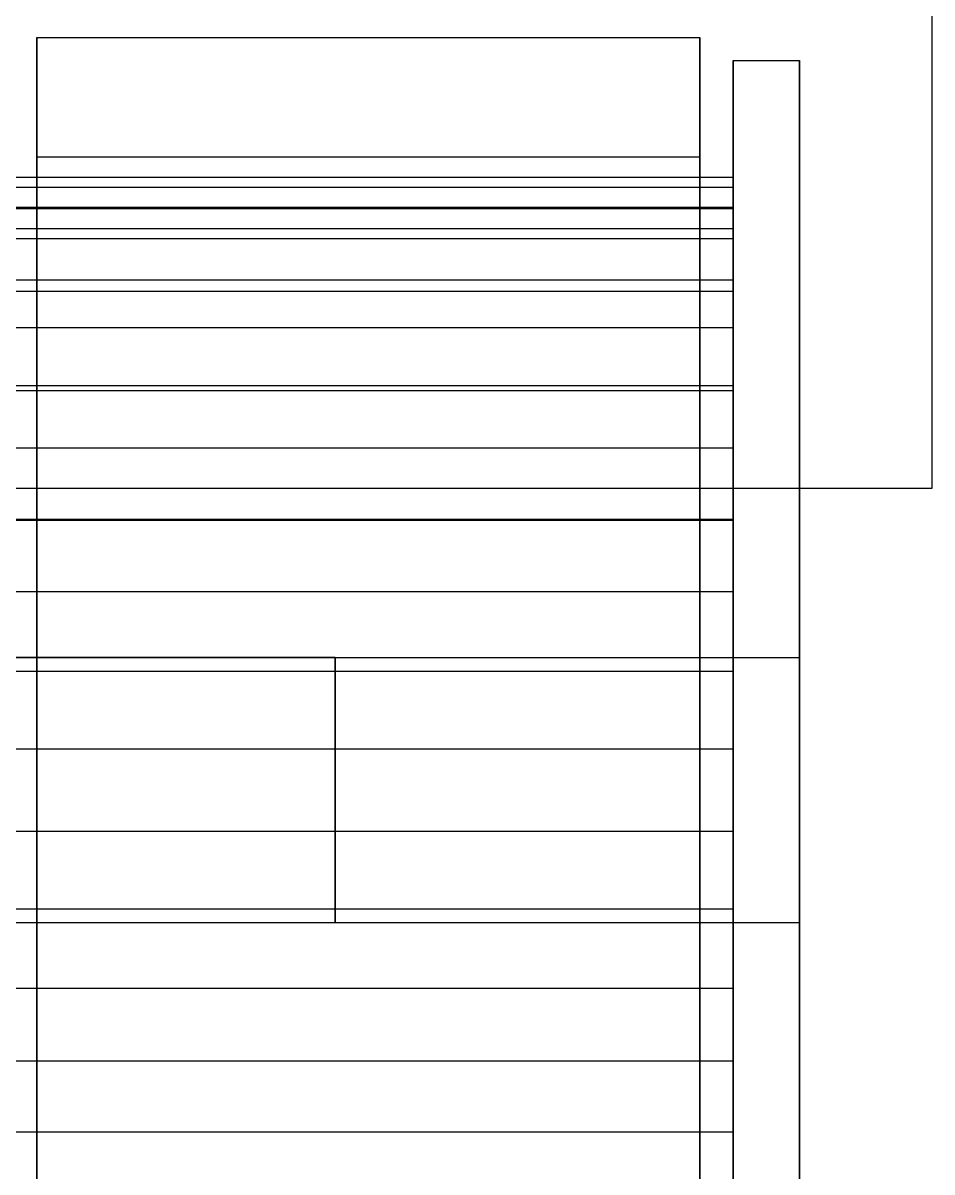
# Model space of a CAD drawing. Header units: millimetres. Extents: x -201 to 3037, y -406 to 3230.
# Drawn here: x 139.58 to 167, y 954.38 to 989.04 of the extents above; entities that cross this region are included whole.
import ezdxf

# ---------------------------------------------------------------- set-up
doc = ezdxf.new("R2010")
doc.units = ezdxf.units.MM
doc.layers.add('HIDDEN', color=8, linetype='Continuous')
doc.layers.add('VISIBLE', color=7, linetype='Continuous')

msp = doc.modelspace()

# ---------------------------------------------------------------- linework, layer by layer
at = {"layer": 'HIDDEN'}
for points in [[(167, 975), (167, 995)], [(140, 988.6), (160, 988.6)], [(140, 988.6), (140, 988.031), (140, 986.352), (140, 983.648), (140, 980.053), (140, 975.749), (140, 970.951), (140, 965.9), (140, 960.849), (140, 956.051), (140, 951.747), (140, 948.152), (140, 945.448), (140, 943.769), (140, 943.2)], [(160, 988.6), (160, 988.031), (160, 986.352), (160, 983.648), (160, 980.053), (160, 975.749), (160, 970.951), (160, 965.9), (160, 960.849), (160, 956.051), (160, 951.747), (160, 948.152), (160, 945.448), (160, 943.769), (160, 943.2)], [(161, 943.9), (161, 944.452), (161, 946.079), (161, 948.7), (161, 952.183), (161, 956.355), (161, 961.005), (161, 965.9), (161, 970.795), (161, 975.445), (161, 979.617), (161, 983.1), (161, 985.721), (161, 987.348), (161, 987.9)], [(161, 943.9), (161, 944.452), (161, 946.079), (161, 948.7), (161, 952.183), (161, 956.355), (161, 961.005), (161, 965.9), (161, 970.795), (161, 975.445), (161, 979.617), (161, 983.1), (161, 985.721), (161, 987.348), (161, 987.9)], [(161, 987.9), (161, 987.348), (161, 985.721), (161, 983.1), (161, 979.617), (161, 975.445), (161, 970.795), (161, 965.9), (161, 961.005), (161, 956.355), (161, 952.183), (161, 948.7), (161, 946.079), (161, 944.452), (161, 943.9)], [(163, 943.9), (163, 944.452), (163, 946.079), (163, 948.7), (163, 952.183), (163, 956.355), (163, 961.005), (163, 965.9), (163, 970.795), (163, 975.445), (163, 979.617), (163, 983.1), (163, 985.721), (163, 987.348), (163, 987.9)], [(163, 943.9), (163, 944.452), (163, 946.079), (163, 948.7), (163, 952.183), (163, 956.355), (163, 961.005), (163, 965.9), (163, 970.795), (163, 975.445), (163, 979.617), (163, 983.1), (163, 985.721), (163, 987.348), (163, 987.9)], [(163, 987.9), (163, 987.348), (163, 985.721), (163, 983.1), (163, 979.617), (163, 975.445), (163, 970.795), (163, 965.9), (163, 961.005), (163, 956.355), (163, 952.183), (163, 948.7), (163, 946.079), (163, 944.452), (163, 943.9)], [(140, 985), (140, 984.521), (140, 983.109), (140, 980.833), (140, 977.809), (140, 974.187), (140, 970.15), (140, 965.9), (140, 961.65), (140, 957.613), (140, 953.991), (140, 950.967), (140, 948.691), (140, 947.279), (140, 946.8)], [(140, 946.8), (140, 947.279), (140, 948.691), (140, 950.967), (140, 953.991), (140, 957.613), (140, 961.65), (140, 965.9), (140, 970.15), (140, 974.187), (140, 977.809), (140, 980.833), (140, 983.109), (140, 984.521), (140, 985)], [(140, 985), (160, 985)], [(140, 985), (160, 985)], [(160, 985), (160, 984.521), (160, 983.109), (160, 980.833), (160, 977.809), (160, 974.187), (160, 970.15), (160, 965.9), (160, 961.65), (160, 957.613), (160, 953.991), (160, 950.967), (160, 948.691), (160, 947.279), (160, 946.8)], [(160, 946.8), (160, 947.279), (160, 948.691), (160, 950.967), (160, 953.991), (160, 957.613), (160, 961.65), (160, 965.9), (160, 970.15), (160, 974.187), (160, 977.809), (160, 980.833), (160, 983.109), (160, 984.521), (160, 985)], [(139, 984.387), (161, 984.387)], [(139, 984.387), (161, 984.387)], [(139, 984.387), (161, 984.387)], [(140, 984.387), (160, 984.387)], [(161, 984.078), (161, 984.11), (161, 984.14), (161, 984.169), (161, 984.197), (161, 984.223), (161, 984.247), (161, 984.27), (161, 984.291), (161, 984.311), (161, 984.329), (161, 984.346), (161, 984.361), (161, 984.375), (161, 984.387)], [(161, 984.387), (161, 984.375), (161, 984.361), (161, 984.346), (161, 984.329), (161, 984.311), (161, 984.291), (161, 984.27), (161, 984.247), (161, 984.223), (161, 984.197), (161, 984.169), (161, 984.14), (161, 984.11), (161, 984.078)], [(161, 983.479), (161, 983.484), (161, 983.5), (161, 983.526), (161, 983.563), (161, 983.609), (161, 983.665), (161, 983.73), (161, 983.804), (161, 983.885), (161, 983.974), (161, 984.069), (161, 984.171), (161, 984.277), (161, 984.387)], [(161, 984.387), (161, 984.277), (161, 984.171), (161, 984.069), (161, 983.974), (161, 983.885), (161, 983.804), (161, 983.73), (161, 983.665), (161, 983.609), (161, 983.563), (161, 983.526), (161, 983.5), (161, 983.484), (161, 983.479)], [(161, 984.078), (161, 984.11), (161, 984.14), (161, 984.169), (161, 984.197), (161, 984.223), (161, 984.247), (161, 984.27), (161, 984.291), (161, 984.311), (161, 984.329), (161, 984.346), (161, 984.361), (161, 984.375), (161, 984.387)], [(161, 984.387), (161, 984.375), (161, 984.361), (161, 984.346), (161, 984.329), (161, 984.311), (161, 984.291), (161, 984.27), (161, 984.247), (161, 984.223), (161, 984.197), (161, 984.169), (161, 984.14), (161, 984.11), (161, 984.078)], [(161, 983.479), (161, 983.484), (161, 983.5), (161, 983.526), (161, 983.563), (161, 983.609), (161, 983.665), (161, 983.73), (161, 983.804), (161, 983.885), (161, 983.974), (161, 984.069), (161, 984.171), (161, 984.277), (161, 984.387)], [(161, 984.387), (161, 984.277), (161, 984.171), (161, 984.069), (161, 983.974), (161, 983.885), (161, 983.804), (161, 983.73), (161, 983.665), (161, 983.609), (161, 983.563), (161, 983.526), (161, 983.5), (161, 983.484), (161, 983.479)], [(139, 984.078), (161, 984.078)], [(139, 984.078), (161, 984.078)], [(139, 984.078), (161, 984.078)], [(140, 984.078), (160, 984.078)], [(161, 984.078), (161, 983.937), (161, 983.798), (161, 983.664), (161, 983.535), (161, 983.413), (161, 983.299), (161, 983.196), (161, 983.104), (161, 983.024), (161, 982.957), (161, 982.904), (161, 982.866), (161, 982.843), (161, 982.835)], [(161, 982.835), (161, 982.843), (161, 982.866), (161, 982.904), (161, 982.957), (161, 983.024), (161, 983.104), (161, 983.196), (161, 983.299), (161, 983.413), (161, 983.535), (161, 983.664), (161, 983.798), (161, 983.937), (161, 984.078)], [(161, 984.078), (161, 983.937), (161, 983.798), (161, 983.664), (161, 983.535), (161, 983.413), (161, 983.299), (161, 983.196), (161, 983.104), (161, 983.024), (161, 982.957), (161, 982.904), (161, 982.866), (161, 982.843), (161, 982.835)], [(161, 982.835), (161, 982.843), (161, 982.866), (161, 982.904), (161, 982.957), (161, 983.024), (161, 983.104), (161, 983.196), (161, 983.299), (161, 983.413), (161, 983.535), (161, 983.664), (161, 983.798), (161, 983.937), (161, 984.078)], [(139, 983.479), (161, 983.479)], [(139, 983.479), (161, 983.479)], [(139, 983.436), (161, 983.436)], [(139, 983.436), (161, 983.436)], [(139, 983.436), (161, 983.436)], [(140, 983.436), (160, 983.436)], [(161, 982.53), (161, 982.604), (161, 982.677), (161, 982.748), (161, 982.817), (161, 982.886), (161, 982.953), (161, 983.018), (161, 983.082), (161, 983.145), (161, 983.206), (161, 983.266), (161, 983.324), (161, 983.381), (161, 983.436)], [(161, 983.436), (161, 983.381), (161, 983.324), (161, 983.266), (161, 983.206), (161, 983.145), (161, 983.082), (161, 983.018), (161, 982.953), (161, 982.886), (161, 982.817), (161, 982.748), (161, 982.677), (161, 982.604), (161, 982.53)], [(161, 982.835), (161, 982.839), (161, 982.849), (161, 982.865), (161, 982.888), (161, 982.918), (161, 982.954), (161, 982.995), (161, 983.043), (161, 983.096), (161, 983.155), (161, 983.219), (161, 983.287), (161, 983.36), (161, 983.436)], [(161, 983.436), (161, 983.36), (161, 983.287), (161, 983.219), (161, 983.155), (161, 983.096), (161, 983.043), (161, 982.995), (161, 982.954), (161, 982.918), (161, 982.888), (161, 982.865), (161, 982.849), (161, 982.839), (161, 982.835)], [(161, 982.53), (161, 982.604), (161, 982.677), (161, 982.748), (161, 982.817), (161, 982.886), (161, 982.953), (161, 983.018), (161, 983.082), (161, 983.145), (161, 983.206), (161, 983.266), (161, 983.324), (161, 983.381), (161, 983.436)], [(161, 983.436), (161, 983.381), (161, 983.324), (161, 983.266), (161, 983.206), (161, 983.145), (161, 983.082), (161, 983.018), (161, 982.953), (161, 982.886), (161, 982.817), (161, 982.748), (161, 982.677), (161, 982.604), (161, 982.53)], [(161, 982.835), (161, 982.839), (161, 982.849), (161, 982.865), (161, 982.888), (161, 982.918), (161, 982.954), (161, 982.995), (161, 983.043), (161, 983.096), (161, 983.155), (161, 983.219), (161, 983.287), (161, 983.36), (161, 983.436)], [(161, 983.436), (161, 983.36), (161, 983.287), (161, 983.219), (161, 983.155), (161, 983.096), (161, 983.043), (161, 982.995), (161, 982.954), (161, 982.918), (161, 982.888), (161, 982.865), (161, 982.849), (161, 982.839), (161, 982.835)], [(139, 982.835), (161, 982.835)], [(139, 982.835), (161, 982.835)], [(139, 982.835), (161, 982.835)], [(139, 982.835), (161, 982.835)], [(139, 982.53), (161, 982.53)], [(139, 982.53), (161, 982.53)], [(139, 982.53), (161, 982.53)], [(140, 982.53), (160, 982.53)], [(161, 982.53), (161, 982.366), (161, 982.2), (161, 982.035), (161, 981.873), (161, 981.718), (161, 981.571), (161, 981.435), (161, 981.313), (161, 981.206), (161, 981.115), (161, 981.044), (161, 980.992), (161, 980.96), (161, 980.949)], [(161, 980.949), (161, 980.96), (161, 980.992), (161, 981.044), (161, 981.115), (161, 981.206), (161, 981.313), (161, 981.435), (161, 981.571), (161, 981.718), (161, 981.873), (161, 982.035), (161, 982.2), (161, 982.366), (161, 982.53)], [(161, 982.53), (161, 982.366), (161, 982.2), (161, 982.035), (161, 981.873), (161, 981.718), (161, 981.571), (161, 981.435), (161, 981.313), (161, 981.206), (161, 981.115), (161, 981.044), (161, 980.992), (161, 980.96), (161, 980.949)], [(161, 980.949), (161, 980.96), (161, 980.992), (161, 981.044), (161, 981.115), (161, 981.206), (161, 981.313), (161, 981.435), (161, 981.571), (161, 981.718), (161, 981.873), (161, 982.035), (161, 982.2), (161, 982.366), (161, 982.53)], [(139, 981.29), (161, 981.29)], [(139, 981.29), (161, 981.29)], [(139, 981.29), (161, 981.29)], [(140, 981.29), (160, 981.29)], [(161, 979.849), (161, 979.96), (161, 980.069), (161, 980.178), (161, 980.285), (161, 980.391), (161, 980.496), (161, 980.6), (161, 980.702), (161, 980.803), (161, 980.903), (161, 981.002), (161, 981.099), (161, 981.196), (161, 981.29)], [(161, 981.29), (161, 981.196), (161, 981.099), (161, 981.002), (161, 980.903), (161, 980.803), (161, 980.702), (161, 980.6), (161, 980.496), (161, 980.391), (161, 980.285), (161, 980.178), (161, 980.069), (161, 979.96), (161, 979.849)], [(161, 980.949), (161, 980.951), (161, 980.957), (161, 980.966), (161, 980.978), (161, 980.995), (161, 981.014), (161, 981.038), (161, 981.064), (161, 981.094), (161, 981.127), (161, 981.164), (161, 981.203), (161, 981.245), (161, 981.29)], [(161, 981.29), (161, 981.245), (161, 981.203), (161, 981.164), (161, 981.127), (161, 981.094), (161, 981.064), (161, 981.038), (161, 981.014), (161, 980.995), (161, 980.978), (161, 980.966), (161, 980.957), (161, 980.951), (161, 980.949)], [(161, 979.849), (161, 979.96), (161, 980.069), (161, 980.178), (161, 980.285), (161, 980.391), (161, 980.496), (161, 980.6), (161, 980.702), (161, 980.803), (161, 980.903), (161, 981.002), (161, 981.099), (161, 981.196), (161, 981.29)], [(161, 981.29), (161, 981.196), (161, 981.099), (161, 981.002), (161, 980.903), (161, 980.803), (161, 980.702), (161, 980.6), (161, 980.496), (161, 980.391), (161, 980.285), (161, 980.178), (161, 980.069), (161, 979.96), (161, 979.849)], [(161, 980.949), (161, 980.951), (161, 980.957), (161, 980.966), (161, 980.978), (161, 980.995), (161, 981.014), (161, 981.038), (161, 981.064), (161, 981.094), (161, 981.127), (161, 981.164), (161, 981.203), (161, 981.245), (161, 981.29)], [(161, 981.29), (161, 981.245), (161, 981.203), (161, 981.164), (161, 981.127), (161, 981.094), (161, 981.064), (161, 981.038), (161, 981.014), (161, 980.995), (161, 980.978), (161, 980.966), (161, 980.957), (161, 980.951), (161, 980.949)], [(139, 980.949), (161, 980.949)], [(139, 980.949), (161, 980.949)], [(139, 980.949), (161, 980.949)], [(139, 980.949), (161, 980.949)], [(139, 979.849), (161, 979.849)], [(139, 979.849), (161, 979.849)], [(139, 979.849), (161, 979.849)], [(140, 979.849), (160, 979.849)], [(161, 979.849), (161, 979.674), (161, 979.49), (161, 979.301), (161, 979.111), (161, 978.924), (161, 978.744), (161, 978.575), (161, 978.42), (161, 978.282), (161, 978.166), (161, 978.073), (161, 978.005), (161, 977.963), (161, 977.949)], [(161, 977.949), (161, 977.963), (161, 978.005), (161, 978.073), (161, 978.166), (161, 978.282), (161, 978.42), (161, 978.575), (161, 978.744), (161, 978.924), (161, 979.111), (161, 979.301), (161, 979.49), (161, 979.674), (161, 979.849)], [(161, 979.849), (161, 979.674), (161, 979.49), (161, 979.301), (161, 979.111), (161, 978.924), (161, 978.744), (161, 978.575), (161, 978.42), (161, 978.282), (161, 978.166), (161, 978.073), (161, 978.005), (161, 977.963), (161, 977.949)], [(161, 977.949), (161, 977.963), (161, 978.005), (161, 978.073), (161, 978.166), (161, 978.282), (161, 978.42), (161, 978.575), (161, 978.744), (161, 978.924), (161, 979.111), (161, 979.301), (161, 979.49), (161, 979.674), (161, 979.849)], [(139, 978.096), (161, 978.096)], [(139, 978.096), (161, 978.096)], [(139, 978.096), (161, 978.096)], [(140, 978.096), (160, 978.096)], [(161, 976.217), (161, 976.357), (161, 976.497), (161, 976.635), (161, 976.772), (161, 976.909), (161, 977.045), (161, 977.179), (161, 977.313), (161, 977.446), (161, 977.578), (161, 977.709), (161, 977.839), (161, 977.968), (161, 978.096)], [(161, 978.096), (161, 977.968), (161, 977.839), (161, 977.709), (161, 977.578), (161, 977.446), (161, 977.313), (161, 977.179), (161, 977.045), (161, 976.909), (161, 976.772), (161, 976.635), (161, 976.497), (161, 976.357), (161, 976.217)], [(161, 977.949), (161, 977.95), (161, 977.952), (161, 977.956), (161, 977.961), (161, 977.968), (161, 977.977), (161, 977.986), (161, 977.998), (161, 978.01), (161, 978.025), (161, 978.04), (161, 978.057), (161, 978.076), (161, 978.096)], [(161, 978.096), (161, 978.076), (161, 978.057), (161, 978.04), (161, 978.025), (161, 978.01), (161, 977.998), (161, 977.986), (161, 977.977), (161, 977.968), (161, 977.961), (161, 977.956), (161, 977.952), (161, 977.95), (161, 977.949)], [(161, 976.217), (161, 976.357), (161, 976.497), (161, 976.635), (161, 976.772), (161, 976.909), (161, 977.045), (161, 977.179), (161, 977.313), (161, 977.446), (161, 977.578), (161, 977.709), (161, 977.839), (161, 977.968), (161, 978.096)], [(161, 978.096), (161, 977.968), (161, 977.839), (161, 977.709), (161, 977.578), (161, 977.446), (161, 977.313), (161, 977.179), (161, 977.045), (161, 976.909), (161, 976.772), (161, 976.635), (161, 976.497), (161, 976.357), (161, 976.217)], [(161, 977.949), (161, 977.95), (161, 977.952), (161, 977.956), (161, 977.961), (161, 977.968), (161, 977.977), (161, 977.986), (161, 977.998), (161, 978.01), (161, 978.025), (161, 978.04), (161, 978.057), (161, 978.076), (161, 978.096)], [(161, 978.096), (161, 978.076), (161, 978.057), (161, 978.04), (161, 978.025), (161, 978.01), (161, 977.998), (161, 977.986), (161, 977.977), (161, 977.968), (161, 977.961), (161, 977.956), (161, 977.952), (161, 977.95), (161, 977.949)], [(139, 977.949), (161, 977.949)], [(139, 977.949), (161, 977.949)], [(139, 977.949), (161, 977.949)], [(139, 977.949), (161, 977.949)], [(139, 976.217), (161, 976.217)], [(139, 976.217), (161, 976.217)], [(139, 976.217), (161, 976.217)], [(140, 976.217), (160, 976.217)], [(161, 976.217), (161, 976.048), (161, 975.859), (161, 975.656), (161, 975.444), (161, 975.23), (161, 975.018), (161, 974.815), (161, 974.627), (161, 974.458), (161, 974.313), (161, 974.196), (161, 974.11), (161, 974.057), (161, 974.039)], [(161, 974.039), (161, 974.057), (161, 974.11), (161, 974.196), (161, 974.313), (161, 974.458), (161, 974.627), (161, 974.815), (161, 975.018), (161, 975.23), (161, 975.444), (161, 975.656), (161, 975.859), (161, 976.048), (161, 976.217)], [(161, 976.217), (161, 976.048), (161, 975.859), (161, 975.656), (161, 975.444), (161, 975.23), (161, 975.018), (161, 974.815), (161, 974.627), (161, 974.458), (161, 974.313), (161, 974.196), (161, 974.11), (161, 974.057), (161, 974.039)], [(161, 974.039), (161, 974.057), (161, 974.11), (161, 974.196), (161, 974.313), (161, 974.458), (161, 974.627), (161, 974.815), (161, 975.018), (161, 975.23), (161, 975.444), (161, 975.656), (161, 975.859), (161, 976.048), (161, 976.217)], [(133, 975), (163, 975)], [(133, 975), (167, 975)], [(139, 974.07), (161, 974.07)], [(139, 974.07), (161, 974.07)], [(139, 974.07), (161, 974.07)], [(139, 974.039), (161, 974.039)], [(139, 974.039), (161, 974.039)], [(139, 974.039), (161, 974.039)], [(139, 974.039), (161, 974.039)], [(140, 974.07), (160, 974.07)], [(161, 971.882), (161, 972.042), (161, 972.202), (161, 972.36), (161, 972.519), (161, 972.677), (161, 972.834), (161, 972.991), (161, 973.147), (161, 973.302), (161, 973.457), (161, 973.611), (161, 973.765), (161, 973.918), (161, 974.07)], [(161, 974.07), (161, 973.918), (161, 973.765), (161, 973.611), (161, 973.457), (161, 973.302), (161, 973.147), (161, 972.991), (161, 972.834), (161, 972.677), (161, 972.519), (161, 972.36), (161, 972.202), (161, 972.042), (161, 971.882)], [(161, 974.039), (161, 974.039), (161, 974.04), (161, 974.041), (161, 974.042), (161, 974.043), (161, 974.045), (161, 974.047), (161, 974.049), (161, 974.052), (161, 974.055), (161, 974.058), (161, 974.062), (161, 974.066), (161, 974.07)], [(161, 974.07), (161, 974.066), (161, 974.062), (161, 974.058), (161, 974.055), (161, 974.052), (161, 974.049), (161, 974.047), (161, 974.045), (161, 974.043), (161, 974.042), (161, 974.041), (161, 974.04), (161, 974.039), (161, 974.039)], [(161, 971.882), (161, 972.042), (161, 972.202), (161, 972.36), (161, 972.519), (161, 972.677), (161, 972.834), (161, 972.991), (161, 973.147), (161, 973.302), (161, 973.457), (161, 973.611), (161, 973.765), (161, 973.918), (161, 974.07)], [(161, 974.07), (161, 973.918), (161, 973.765), (161, 973.611), (161, 973.457), (161, 973.302), (161, 973.147), (161, 972.991), (161, 972.834), (161, 972.677), (161, 972.519), (161, 972.36), (161, 972.202), (161, 972.042), (161, 971.882)], [(161, 974.039), (161, 974.039), (161, 974.04), (161, 974.041), (161, 974.042), (161, 974.043), (161, 974.045), (161, 974.047), (161, 974.049), (161, 974.052), (161, 974.055), (161, 974.058), (161, 974.062), (161, 974.066), (161, 974.07)], [(161, 974.07), (161, 974.066), (161, 974.062), (161, 974.058), (161, 974.055), (161, 974.052), (161, 974.049), (161, 974.047), (161, 974.045), (161, 974.043), (161, 974.042), (161, 974.041), (161, 974.04), (161, 974.039), (161, 974.039)], [(139, 971.882), (161, 971.882)], [(139, 971.882), (161, 971.882)], [(139, 971.882), (161, 971.882)], [(140, 971.882), (160, 971.882)], [(161, 971.882), (161, 971.739), (161, 971.564), (161, 971.364), (161, 971.146), (161, 970.915), (161, 970.681), (161, 970.45), (161, 970.229), (161, 970.027), (161, 969.85), (161, 969.703), (161, 969.592), (161, 969.519), (161, 969.487)], [(161, 969.487), (161, 969.519), (161, 969.592), (161, 969.703), (161, 969.85), (161, 970.027), (161, 970.229), (161, 970.45), (161, 970.681), (161, 970.915), (161, 971.146), (161, 971.364), (161, 971.564), (161, 971.739), (161, 971.882)], [(161, 971.882), (161, 971.739), (161, 971.564), (161, 971.364), (161, 971.146), (161, 970.915), (161, 970.681), (161, 970.45), (161, 970.229), (161, 970.027), (161, 969.85), (161, 969.703), (161, 969.592), (161, 969.519), (161, 969.487)], [(161, 969.487), (161, 969.519), (161, 969.592), (161, 969.703), (161, 969.85), (161, 970.027), (161, 970.229), (161, 970.45), (161, 970.681), (161, 970.915), (161, 971.146), (161, 971.364), (161, 971.564), (161, 971.739), (161, 971.882)], [(149, 969.9), (126.6, 969.9)], [(135, 969.9), (163, 969.9)], [(149, 969.9), (149, 969.8), (149, 969.504), (149, 969.027), (149, 968.394), (149, 967.636), (149, 966.79), (149, 965.9), (149, 965.01), (149, 964.164), (149, 963.406), (149, 962.773), (149, 962.296), (149, 962), (149, 961.9)], [(149, 961.9), (149, 962), (149, 962.296), (149, 962.773), (149, 963.406), (149, 964.164), (149, 965.01), (149, 965.9), (149, 966.79), (149, 967.636), (149, 968.394), (149, 969.027), (149, 969.504), (149, 969.8), (149, 969.9)], [(161, 961.9), (161, 962), (161, 962.296), (161, 962.773), (161, 963.406), (161, 964.164), (161, 965.01), (161, 965.9), (161, 966.79), (161, 967.636), (161, 968.394), (161, 969.027), (161, 969.504), (161, 969.8), (161, 969.9)], [(161, 969.9), (161, 969.8), (161, 969.504), (161, 969.027), (161, 968.394), (161, 967.636), (161, 966.79), (161, 965.9), (161, 965.01), (161, 964.164), (161, 963.406), (161, 962.773), (161, 962.296), (161, 962), (161, 961.9)], [(161, 961.9), (161, 962), (161, 962.296), (161, 962.773), (161, 963.406), (161, 964.164), (161, 965.01), (161, 965.9), (161, 966.79), (161, 967.636), (161, 968.394), (161, 969.027), (161, 969.504), (161, 969.8), (161, 969.9)], [(161, 969.9), (161, 969.8), (161, 969.504), (161, 969.027), (161, 968.394), (161, 967.636), (161, 966.79), (161, 965.9), (161, 965.01), (161, 964.164), (161, 963.406), (161, 962.773), (161, 962.296), (161, 962), (161, 961.9)], [(163, 961.9), (163, 962), (163, 962.296), (163, 962.773), (163, 963.406), (163, 964.164), (163, 965.01), (163, 965.9), (163, 966.79), (163, 967.636), (163, 968.394), (163, 969.027), (163, 969.504), (163, 969.8), (163, 969.9)], [(163, 969.9), (163, 969.8), (163, 969.504), (163, 969.027), (163, 968.394), (163, 967.636), (163, 966.79), (163, 965.9), (163, 965.01), (163, 964.164), (163, 963.406), (163, 962.773), (163, 962.296), (163, 962), (163, 961.9)], [(163, 961.9), (163, 962), (163, 962.296), (163, 962.773), (163, 963.406), (163, 964.164), (163, 965.01), (163, 965.9), (163, 966.79), (163, 967.636), (163, 968.394), (163, 969.027), (163, 969.504), (163, 969.8), (163, 969.9)], [(163, 969.9), (163, 969.8), (163, 969.504), (163, 969.027), (163, 968.394), (163, 967.636), (163, 966.79), (163, 965.9), (163, 965.01), (163, 964.164), (163, 963.406), (163, 962.773), (163, 962.296), (163, 962), (163, 961.9)], [(163, 969.9), (163, 969.8), (163, 969.504), (163, 969.027), (163, 968.394), (163, 967.636), (163, 966.79), (163, 965.9), (163, 965.01), (163, 964.164), (163, 963.406), (163, 962.773), (163, 962.296), (163, 962), (163, 961.9)], [(163, 961.9), (163, 962), (163, 962.296), (163, 962.773), (163, 963.406), (163, 964.164), (163, 965.01), (163, 965.9), (163, 966.79), (163, 967.636), (163, 968.394), (163, 969.027), (163, 969.504), (163, 969.8), (163, 969.9)], [(139, 969.487), (161, 969.487)], [(139, 969.487), (161, 969.487)], [(139, 969.487), (161, 969.487)], [(140, 969.487), (160, 969.487)], [(161, 967.14), (161, 967.308), (161, 967.477), (161, 967.646), (161, 967.814), (161, 967.982), (161, 968.151), (161, 968.318), (161, 968.486), (161, 968.654), (161, 968.821), (161, 968.988), (161, 969.155), (161, 969.321), (161, 969.487)], [(161, 969.487), (161, 969.321), (161, 969.155), (161, 968.988), (161, 968.821), (161, 968.654), (161, 968.486), (161, 968.318), (161, 968.151), (161, 967.982), (161, 967.814), (161, 967.646), (161, 967.477), (161, 967.308), (161, 967.14)], [(161, 967.14), (161, 967.308), (161, 967.477), (161, 967.646), (161, 967.814), (161, 967.982), (161, 968.151), (161, 968.318), (161, 968.486), (161, 968.654), (161, 968.821), (161, 968.988), (161, 969.155), (161, 969.321), (161, 969.487)], [(161, 969.487), (161, 969.321), (161, 969.155), (161, 968.988), (161, 968.821), (161, 968.654), (161, 968.486), (161, 968.318), (161, 968.151), (161, 967.982), (161, 967.814), (161, 967.646), (161, 967.477), (161, 967.308), (161, 967.14)], [(139, 967.14), (161, 967.14)], [(139, 967.14), (161, 967.14)], [(139, 967.14), (161, 967.14)], [(140, 967.14), (160, 967.14)], [(161, 967.14), (161, 967.049), (161, 966.921), (161, 966.76), (161, 966.571), (161, 966.36), (161, 966.134), (161, 965.9), (161, 965.666), (161, 965.44), (161, 965.229), (161, 965.04), (161, 964.879), (161, 964.751), (161, 964.66)], [(161, 964.66), (161, 964.751), (161, 964.879), (161, 965.04), (161, 965.229), (161, 965.44), (161, 965.666), (161, 965.9), (161, 966.134), (161, 966.36), (161, 966.571), (161, 966.76), (161, 966.921), (161, 967.049), (161, 967.14)], [(161, 967.14), (161, 967.049), (161, 966.921), (161, 966.76), (161, 966.571), (161, 966.36), (161, 966.134), (161, 965.9), (161, 965.666), (161, 965.44), (161, 965.229), (161, 965.04), (161, 964.879), (161, 964.751), (161, 964.66)], [(161, 964.66), (161, 964.751), (161, 964.879), (161, 965.04), (161, 965.229), (161, 965.44), (161, 965.666), (161, 965.9), (161, 966.134), (161, 966.36), (161, 966.571), (161, 966.76), (161, 966.921), (161, 967.049), (161, 967.14)], [(139, 964.66), (161, 964.66)], [(139, 964.66), (161, 964.66)], [(139, 964.66), (161, 964.66)], [(140, 964.66), (160, 964.66)], [(161, 962.313), (161, 962.479), (161, 962.645), (161, 962.812), (161, 962.979), (161, 963.146), (161, 963.314), (161, 963.482), (161, 963.649), (161, 963.818), (161, 963.986), (161, 964.154), (161, 964.323), (161, 964.492), (161, 964.66)], [(161, 964.66), (161, 964.492), (161, 964.323), (161, 964.154), (161, 963.986), (161, 963.818), (161, 963.649), (161, 963.482), (161, 963.314), (161, 963.146), (161, 962.979), (161, 962.812), (161, 962.645), (161, 962.479), (161, 962.313)], [(161, 962.313), (161, 962.479), (161, 962.645), (161, 962.812), (161, 962.979), (161, 963.146), (161, 963.314), (161, 963.482), (161, 963.649), (161, 963.818), (161, 963.986), (161, 964.154), (161, 964.323), (161, 964.492), (161, 964.66)], [(161, 964.66), (161, 964.492), (161, 964.323), (161, 964.154), (161, 963.986), (161, 963.818), (161, 963.649), (161, 963.482), (161, 963.314), (161, 963.146), (161, 962.979), (161, 962.812), (161, 962.645), (161, 962.479), (161, 962.313)], [(139, 962.313), (161, 962.313)], [(139, 962.313), (161, 962.313)], [(139, 962.313), (161, 962.313)], [(140, 962.313), (160, 962.313)], [(161, 962.313), (161, 962.281), (161, 962.208), (161, 962.097), (161, 961.95), (161, 961.773), (161, 961.571), (161, 961.35), (161, 961.119), (161, 960.885), (161, 960.654), (161, 960.436), (161, 960.236), (161, 960.061), (161, 959.918)], [(161, 959.918), (161, 960.061), (161, 960.236), (161, 960.436), (161, 960.654), (161, 960.885), (161, 961.119), (161, 961.35), (161, 961.571), (161, 961.773), (161, 961.95), (161, 962.097), (161, 962.208), (161, 962.281), (161, 962.313)], [(161, 962.313), (161, 962.281), (161, 962.208), (161, 962.097), (161, 961.95), (161, 961.773), (161, 961.571), (161, 961.35), (161, 961.119), (161, 960.885), (161, 960.654), (161, 960.436), (161, 960.236), (161, 960.061), (161, 959.918)], [(161, 959.918), (161, 960.061), (161, 960.236), (161, 960.436), (161, 960.654), (161, 960.885), (161, 961.119), (161, 961.35), (161, 961.571), (161, 961.773), (161, 961.95), (161, 962.097), (161, 962.208), (161, 962.281), (161, 962.313)], [(139, 961.9), (161, 961.9)], [(139, 961.9), (161, 961.9)], [(161, 961.9), (163, 961.9)], [(161, 961.9), (163, 961.9)], [(139, 959.918), (161, 959.918)], [(139, 959.918), (161, 959.918)], [(139, 959.918), (161, 959.918)], [(140, 959.918), (160, 959.918)], [(161, 957.73), (161, 957.882), (161, 958.035), (161, 958.189), (161, 958.343), (161, 958.498), (161, 958.653), (161, 958.809), (161, 958.966), (161, 959.123), (161, 959.281), (161, 959.44), (161, 959.598), (161, 959.758), (161, 959.918)], [(161, 959.918), (161, 959.758), (161, 959.598), (161, 959.44), (161, 959.281), (161, 959.123), (161, 958.966), (161, 958.809), (161, 958.653), (161, 958.498), (161, 958.343), (161, 958.189), (161, 958.035), (161, 957.882), (161, 957.73)], [(161, 957.73), (161, 957.882), (161, 958.035), (161, 958.189), (161, 958.343), (161, 958.498), (161, 958.653), (161, 958.809), (161, 958.966), (161, 959.123), (161, 959.281), (161, 959.44), (161, 959.598), (161, 959.758), (161, 959.918)], [(161, 959.918), (161, 959.758), (161, 959.598), (161, 959.44), (161, 959.281), (161, 959.123), (161, 958.966), (161, 958.809), (161, 958.653), (161, 958.498), (161, 958.343), (161, 958.189), (161, 958.035), (161, 957.882), (161, 957.73)], [(139, 957.73), (161, 957.73)], [(139, 957.73), (161, 957.73)], [(139, 957.73), (161, 957.73)], [(140, 957.73), (160, 957.73)], [(161, 957.73), (161, 957.734), (161, 957.738), (161, 957.742), (161, 957.745), (161, 957.748), (161, 957.751), (161, 957.753), (161, 957.755), (161, 957.757), (161, 957.758), (161, 957.759), (161, 957.76), (161, 957.761), (161, 957.761)], [(161, 957.761), (161, 957.743), (161, 957.69), (161, 957.604), (161, 957.487), (161, 957.342), (161, 957.173), (161, 956.985), (161, 956.782), (161, 956.57), (161, 956.356), (161, 956.144), (161, 955.941), (161, 955.752), (161, 955.583)], [(161, 955.583), (161, 955.752), (161, 955.941), (161, 956.144), (161, 956.356), (161, 956.57), (161, 956.782), (161, 956.985), (161, 957.173), (161, 957.342), (161, 957.487), (161, 957.604), (161, 957.69), (161, 957.743), (161, 957.761)], [(161, 957.761), (161, 957.761), (161, 957.76), (161, 957.759), (161, 957.758), (161, 957.757), (161, 957.755), (161, 957.753), (161, 957.751), (161, 957.748), (161, 957.745), (161, 957.742), (161, 957.738), (161, 957.734), (161, 957.73)], [(161, 957.73), (161, 957.734), (161, 957.738), (161, 957.742), (161, 957.745), (161, 957.748), (161, 957.751), (161, 957.753), (161, 957.755), (161, 957.757), (161, 957.758), (161, 957.759), (161, 957.76), (161, 957.761), (161, 957.761)], [(161, 957.761), (161, 957.743), (161, 957.69), (161, 957.604), (161, 957.487), (161, 957.342), (161, 957.173), (161, 956.985), (161, 956.782), (161, 956.57), (161, 956.356), (161, 956.144), (161, 955.941), (161, 955.752), (161, 955.583)], [(161, 955.583), (161, 955.752), (161, 955.941), (161, 956.144), (161, 956.356), (161, 956.57), (161, 956.782), (161, 956.985), (161, 957.173), (161, 957.342), (161, 957.487), (161, 957.604), (161, 957.69), (161, 957.743), (161, 957.761)], [(161, 957.761), (161, 957.761), (161, 957.76), (161, 957.759), (161, 957.758), (161, 957.757), (161, 957.755), (161, 957.753), (161, 957.751), (161, 957.748), (161, 957.745), (161, 957.742), (161, 957.738), (161, 957.734), (161, 957.73)], [(139, 955.583), (161, 955.583)], [(139, 955.583), (161, 955.583)], [(139, 955.583), (161, 955.583)], [(140, 955.583), (160, 955.583)], [(161, 953.704), (161, 953.832), (161, 953.961), (161, 954.091), (161, 954.222), (161, 954.354), (161, 954.487), (161, 954.621), (161, 954.755), (161, 954.891), (161, 955.028), (161, 955.165), (161, 955.303), (161, 955.443), (161, 955.583)], [(161, 955.583), (161, 955.443), (161, 955.303), (161, 955.165), (161, 955.028), (161, 954.891), (161, 954.755), (161, 954.621), (161, 954.487), (161, 954.354), (161, 954.222), (161, 954.091), (161, 953.961), (161, 953.832), (161, 953.704)], [(161, 953.704), (161, 953.832), (161, 953.961), (161, 954.091), (161, 954.222), (161, 954.354), (161, 954.487), (161, 954.621), (161, 954.755), (161, 954.891), (161, 955.028), (161, 955.165), (161, 955.303), (161, 955.443), (161, 955.583)], [(161, 955.583), (161, 955.443), (161, 955.303), (161, 955.165), (161, 955.028), (161, 954.891), (161, 954.755), (161, 954.621), (161, 954.487), (161, 954.354), (161, 954.222), (161, 954.091), (161, 953.961), (161, 953.832), (161, 953.704)]]:
    msp.add_lwpolyline(points, dxfattribs=at)
at = {"layer": 'VISIBLE'}
for points in [[(167, 975), (167, 995)], [(140, 988.6), (160, 988.6)], [(140, 943.2), (140, 943.769), (140, 945.448), (140, 948.152), (140, 951.747), (140, 956.051), (140, 960.849), (140, 965.9), (140, 970.951), (140, 975.749), (140, 980.053), (140, 983.648), (140, 986.352), (140, 988.031), (140, 988.6)], [(160, 943.2), (160, 943.769), (160, 945.448), (160, 948.152), (160, 951.747), (160, 956.051), (160, 960.849), (160, 965.9), (160, 970.951), (160, 975.749), (160, 980.053), (160, 983.648), (160, 986.352), (160, 988.031), (160, 988.6)], [(161, 987.9), (161, 987.348), (161, 985.721), (161, 983.1), (161, 979.617), (161, 975.445), (161, 970.795), (161, 965.9), (161, 961.005), (161, 956.355), (161, 952.183), (161, 948.7), (161, 946.079), (161, 944.452), (161, 943.9)], [(161, 987.9), (163, 987.9)], [(163, 987.9), (163, 987.348), (163, 985.721), (163, 983.1), (163, 979.617), (163, 975.445), (163, 970.795), (163, 965.9), (163, 961.005), (163, 956.355), (163, 952.183), (163, 948.7), (163, 946.079), (163, 944.452), (163, 943.9)], [(139, 984.387), (140, 984.387)], [(160, 984.387), (161, 984.387)], [(139, 984.078), (140, 984.078)], [(160, 984.078), (161, 984.078)], [(139, 983.436), (140, 983.436)], [(160, 983.436), (161, 983.436)], [(139, 982.53), (140, 982.53)], [(160, 982.53), (161, 982.53)], [(139, 981.29), (140, 981.29)], [(160, 981.29), (161, 981.29)], [(139, 979.849), (140, 979.849)], [(160, 979.849), (161, 979.849)], [(139, 978.096), (140, 978.096)], [(160, 978.096), (161, 978.096)], [(139, 976.217), (140, 976.217)], [(160, 976.217), (161, 976.217)], [(163, 975), (167, 975)], [(139, 974.07), (140, 974.07)], [(160, 974.07), (161, 974.07)], [(139, 971.882), (140, 971.882)], [(160, 971.882), (161, 971.882)], [(139, 969.487), (140, 969.487)], [(160, 969.487), (161, 969.487)], [(139, 967.14), (140, 967.14)], [(160, 967.14), (161, 967.14)], [(139, 964.66), (140, 964.66)], [(160, 964.66), (161, 964.66)], [(139, 962.313), (140, 962.313)], [(160, 962.313), (161, 962.313)], [(139, 959.918), (140, 959.918)], [(160, 959.918), (161, 959.918)], [(139, 957.73), (140, 957.73)], [(160, 957.73), (161, 957.73)], [(139, 955.583), (140, 955.583)], [(160, 955.583), (161, 955.583)]]:
    msp.add_lwpolyline(points, dxfattribs=at)

doc.saveas('drawing.dxf')
